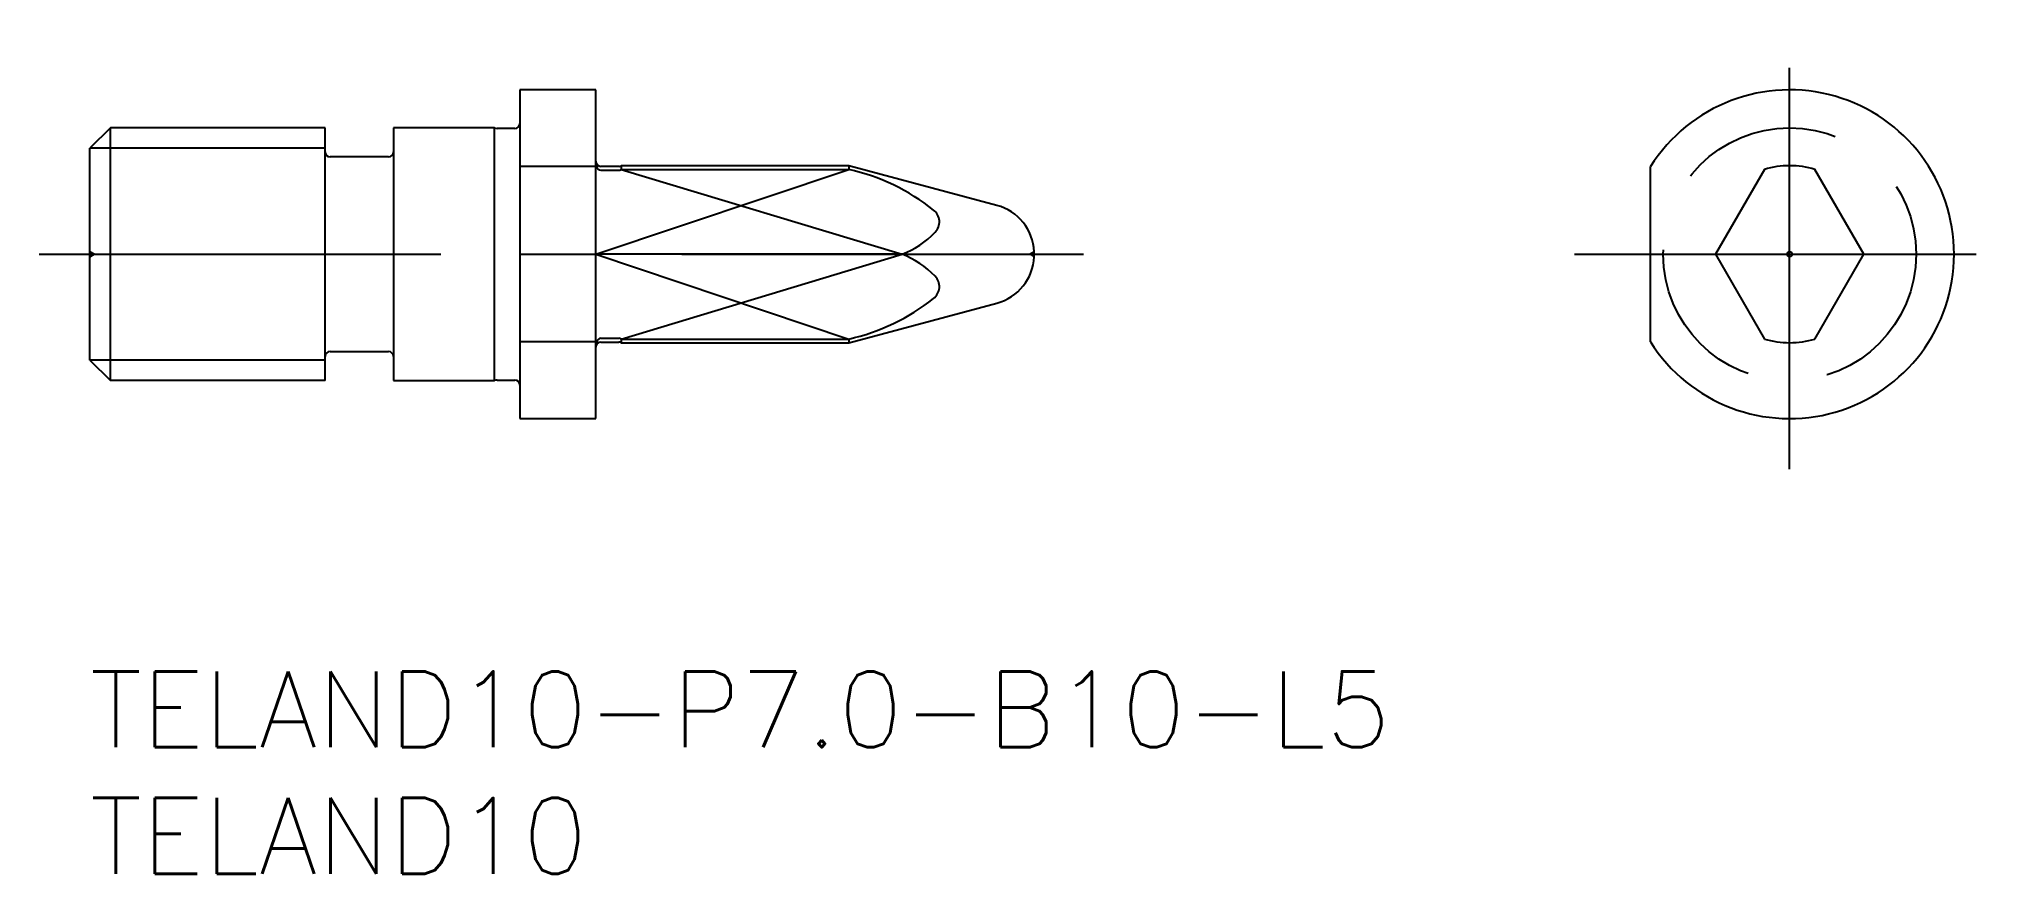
# Model space of a CAD drawing. Extents: x -2 to 75.7, y -8 to 25.
import ezdxf

# ---------------------------------------------------------------- set-up
doc = ezdxf.new("R2010")
doc.units = 0
doc.header["$LTSCALE"] = 0.5
doc.linetypes.add('CENTER', pattern=[50.8, 31.75, -6.35, 6.35, -6.35])
doc.linetypes.add('DASHED', pattern=[19.05, 12.7, -6.35])
for name, color, linetype in [('MSM_CENTER', 1, 'CENTER'), ('MSM_CONTINUOUS', 7, 'CONTINUOUS'), ('MSM_DASHED', 4, 'DASHED'), ('MSM_NARROW', 5, 'CONTINUOUS'), ('MSM_PART_NUMBER', 7, 'CONTINUOUS')]:
    doc.layers.add(name, color=color, linetype=linetype)
doc.styles.get("Standard").update_dxf_attribs({"font": 'txt.shx', "height": 0.5, "bigfont": 'bigfont.shx'})

# ---------------------------------------------------------------- blocks, each defined once
blk = doc.blocks.new('*U22')
at = {"layer": 'MSM_PART_NUMBER'}
blk.add_text('TELAND10-P7.0-B10-L5', height=3, dxfattribs=at).set_placement((0, -3))
blk = doc.blocks.new('*U23')
at = {"layer": 'MSM_PART_NUMBER'}
blk.add_text('TELAND10', height=3, dxfattribs=at).set_placement((0, -8))

msp = doc.modelspace()

# ---------------------------------------------------------------- linework, layer by layer
at = {"layer": 'MSM_CENTER'}
for p, q in [((67.191, 8), (67.191, 25)), ((-2, 16.5), (39.332, 16.5)), ((58.691, 16.5), (75.691, 16.5))]:
    msp.add_line(p, q, dxfattribs=at)
at = {"layer": 'MSM_CONTINUOUS'}
for p, q in [((20, 23), (17, 23)), ((17, 23), (17, 10)), ((20, 10), (20, 23)), ((0.812, 21.5), (0, 20.688)), ((9.3, 21.5), (0.812, 21.5)), ((0.812, 11.5), (0.812, 21.5)), ((9.3, 11.5), (9.3, 21.5)), ((16, 21.5), (12, 21.5)), ((12, 21.5), (12, 11.5)), ((16, 11.5), (16, 21.5)), ((16.8, 21.475), (16.097, 21.475)), ((0, 12.312), (0, 20.688)), ((11.8, 20.35), (9.5, 20.35)), ((20, 19.964), (17, 19.964)), ((20.903, 19.975), (20.2, 19.975)), ((20.2, 19.822), (20.903, 19.822)), ((30, 20), (21, 20)), ((21, 20), (21, 19.854)), ((21, 19.854), (30, 19.854)), ((35.852, 18.432), (30, 20)), ((30, 20), (30, 19.854)), ((61.691, 13.036), (61.691, 19.964)), ((66.191, 19.854), (64.255, 16.5)), ((70.128, 16.5), (68.191, 19.854)), ((32.103, 16.5), (20, 16.5)), ((37.332, 16.402), (37.332, 16.598)), ((64.255, 16.5), (66.191, 13.146)), ((68.191, 13.146), (70.128, 16.5)), ((30, 13), (35.852, 14.568)), ((9.5, 12.65), (11.8, 12.65)), ((20, 13.036), (17, 13.036)), ((20.2, 13.178), (20.903, 13.178)), ((20.2, 13.025), (20.903, 13.025)), ((21, 13.146), (30, 13.146)), ((21, 13.146), (21, 13)), ((21, 13), (30, 13)), ((30, 13.146), (30, 13)), ((0, 12.312), (0.812, 11.5)), ((9.3, 11.5), (0.812, 11.5)), ((12, 11.5), (16, 11.5)), ((16.097, 11.525), (16.8, 11.525)), ((17, 10), (20, 10))]:
    msp.add_line(p, q, dxfattribs=at)
msp.add_circle((67.191, 16.5), 0.0985, dxfattribs=at)
for centre, radius, start, end in [((67.191, 16.5), 6.5, 212.20423, 147.79577), ((16.097, 21.675), 0.2, 241.04498, 270), ((16.8, 21.675), 0.2, 270, 0), ((9.5, 20.55), 0.2, 180, 270), ((11.8, 20.55), 0.2, 270, 0), ((20.2, 20.175), 0.2, 180, 270), ((20.265, 20.067), 0.265, 179.5317, 202.63688), ((20.22, 20.032), 0.211, 198.68679, 264.4776), ((20.903, 20.175), 0.2, 270, 298.95502), ((20.902, 19.991), 0.169, 270.54153, 305.65023), ((28.155, 11.705), 8.355, 51.53171, 77.2444), ((67.191, 16.5), 3.5, 73.39845, 106.60155), ((32.993, 17.783), 0.587, 315.54233, 52.26375), ((35.335, 16.5), 2, 2.82203, 75), ((30.795, 19.886), 3.63, 291.12984, 316.15825), ((30.795, 13.114), 3.63, 43.84175, 68.87016), ((35.335, 16.5), 2, 285, 357.17797), ((32.993, 15.217), 0.587, 307.73625, 44.45767), ((28.155, 21.295), 8.355, 282.7556, 308.46829), ((9.5, 12.45), 0.2, 90, 180), ((11.8, 12.45), 0.2, 0, 90), ((20.265, 12.933), 0.265, 157.36312, 180.4683), ((20.2, 12.825), 0.2, 90, 180), ((20.22, 12.968), 0.211, 95.5224, 161.31321), ((20.902, 13.009), 0.169, 54.34977, 89.45847), ((20.903, 12.825), 0.2, 61.04498, 90), ((67.191, 16.5), 3.5, 253.39845, 286.60155), ((16.097, 11.325), 0.2, 90, 118.95502), ((16.8, 11.325), 0.2, 0, 90)]:
    msp.add_arc(centre, radius, start, end, dxfattribs=at)
at = {"layer": 'MSM_DASHED'}
for p, q in [((0.173, 16.5), (0, 16.6)), ((0, 16.4), (0.173, 16.5)), ((37.332, 16.598), (37.162, 16.5)), ((37.162, 16.5), (37.332, 16.402))]:
    msp.add_line(p, q, dxfattribs=at)
msp.add_circle((67.191, 16.5), 5, dxfattribs=at)
at = {"layer": 'MSM_NARROW'}
for p, q in [((9.3, 20.688), (0, 20.688)), ((20, 16.5), (30, 19.854)), ((21, 19.854), (32.103, 16.5)), ((20, 16.5), (30, 13.146)), ((21, 13.146), (32.103, 16.5)), ((9.3, 12.312), (0, 12.312))]:
    msp.add_line(p, q, dxfattribs=at)

# ---------------------------------------------------------------- block references
at = {"layer": 'MSM_CONTINUOUS'}
for name in ['*U22', '*U23']:
    msp.add_blockref(name, (0, 0), dxfattribs=at)

doc.saveas('drawing.dxf')
